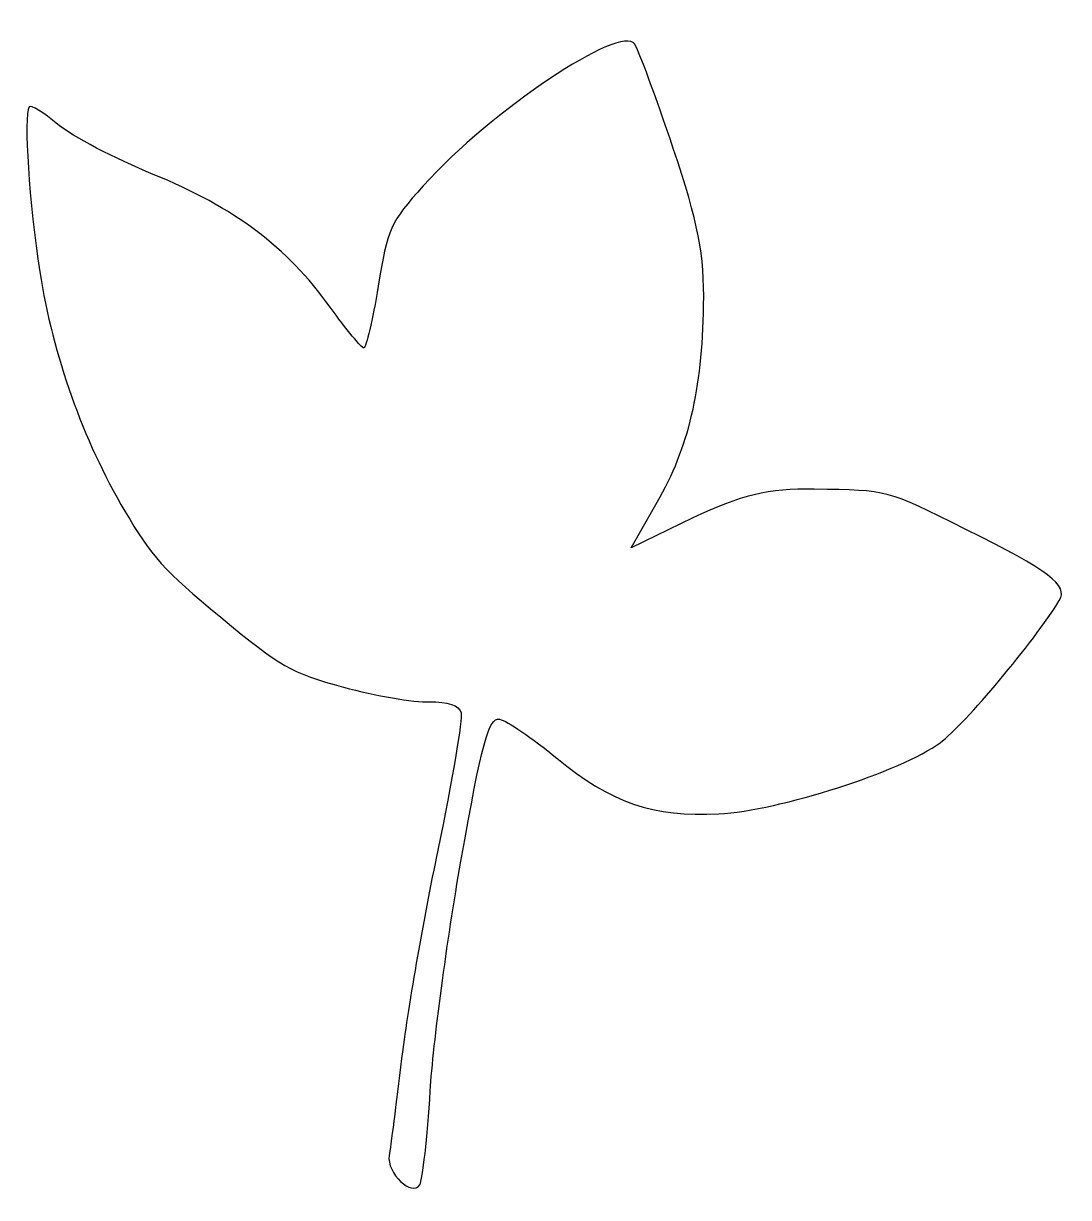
# Model space of a CAD drawing. Header units: centimetres. Extents: x -13.4 to 2.8, y -13.6 to 4.6.
import ezdxf

# ---------------------------------------------------------------- set-up
doc = ezdxf.new("R2010")
doc.units = ezdxf.units.CM
doc.header["$MEASUREMENT"] = 0
doc.layers.add('Layer 1', color=7, linetype='Continuous')

msp = doc.modelspace()

# ---------------------------------------------------------------- linework, layer by layer
at = {"layer": 'Layer 1'}
msp.add_open_spline([(-7.70565, -12.91543), (-7.68481, -12.79091), (-7.59876, -12.11639), (-7.51444, -11.41649), (-7.51444, -11.41649), (-7.43012, -10.7166), (-7.17857, -9.26778), (-6.95544, -8.19689), (-6.95544, -8.19689), (-6.7323, -7.12601), (-6.57015, -6.17033), (-6.59508, -6.07316), (-6.59508, -6.07316), (-6.6235, -5.96245), (-6.80594, -5.9014), (-7.08369, -5.90966), (-7.08369, -5.90966), (-7.32749, -5.91691), (-7.92504, -5.81367), (-8.4116, -5.68024), (-8.4116, -5.68024), (-9.23011, -5.45578), (-9.37174, -5.37511), (-10.30638, -4.6011), (-10.30638, -4.6011), (-11.19181, -3.86784), (-11.37468, -3.66547), (-11.78754, -2.96205), (-11.78754, -2.96205), (-12.43875, -1.85254), (-12.89415, -0.57002), (-13.10048, 0.73551), (-13.10048, 0.73551), (-13.26391, 1.76953), (-13.35206, 3.1336), (-13.26505, 3.28191), (-13.26505, 3.28191), (-13.24388, 3.31799), (-13.04449, 3.1963), (-12.82196, 3.01149), (-12.82196, 3.01149), (-12.59943, 2.82668), (-11.93662, 2.47907), (-11.34904, 2.23902), (-11.34904, 2.23902), (-10.09589, 1.72706), (-9.28623, 1.11923), (-8.61918, 0.18966), (-8.61918, 0.18966), (-8.36859, -0.15955), (-8.13369, -0.4433), (-8.09718, -0.44089), (-8.09718, -0.44089), (-8.06067, -0.43848), (-7.96115, -0.0099), (-7.87601, 0.51151), (-7.87601, 0.51151), (-7.73029, 1.40398), (-7.68946, 1.49483), (-7.17924, 2.06183), (-7.17924, 2.06183), (-6.1312, 3.22652), (-4.12701, 4.5691), (-3.91423, 4.24901), (-3.91423, 4.24901), (-3.85505, 4.16), (-3.5878, 3.43593), (-3.32034, 2.63997), (-3.32034, 2.63997), (-2.9334, 1.48844), (-2.83764, 0.99331), (-2.85164, 0.21641), (-2.85164, 0.21641), (-2.87538, -1.10154), (-3.08217, -1.97995), (-3.56706, -2.82268), (-3.56706, -2.82268), (-3.56706, -2.82268), (-3.97258, -3.52747), (-3.97258, -3.52747), (-3.97258, -3.52747), (-3.97258, -3.52747), (-3.01797, -3.06773), (-3.01797, -3.06773), (-3.01797, -3.06773), (-2.28728, -2.71582), (-1.84816, -2.61165), (-1.14592, -2.6236), (-1.14592, -2.6236), (0.02797, -2.6436), (-0.05478, -2.62168), (1.19755, -3.24434), (1.19755, -3.24434), (2.49213, -3.88801), (2.782, -4.10834), (2.63989, -4.34064), (2.63989, -4.34064), (2.24316, -4.98914), (1.19005, -6.24694), (0.79973, -6.53847), (0.79973, -6.53847), (0.20992, -6.979), (-1.68317, -7.5879), (-2.61838, -7.63788), (-2.61838, -7.63788), (-3.62535, -7.6917), (-4.28949, -7.4634), (-5.11678, -6.77907), (-5.11678, -6.77907), (-5.49321, -6.46768), (-5.89221, -6.19668), (-6.00345, -6.17684), (-6.00345, -6.17684), (-6.17048, -6.14705), (-6.27414, -6.52892), (-6.59867, -8.36947), (-6.59867, -8.36947), (-6.8148, -9.59526), (-7.02797, -11.19024), (-7.07237, -11.91388), (-7.07237, -11.91388), (-7.11678, -12.63751), (-7.18885, -13.29048), (-7.23253, -13.36492), (-7.23253, -13.36492), (-7.34863, -13.5628), (-7.75015, -13.18133), (-7.70565, -12.91543)], degree=3, knots=[0, 0, 0, 0, 0.03030303, 0.03030303, 0.03030303, 0.03030303, 0.06060606, 0.06060606, 0.06060606, 0.06060606, 0.09090909, 0.09090909, 0.09090909, 0.09090909, 0.12121212, 0.12121212, 0.12121212, 0.12121212, 0.15151515, 0.15151515, 0.15151515, 0.15151515, 0.18181818, 0.18181818, 0.18181818, 0.18181818, 0.21212121, 0.21212121, 0.21212121, 0.21212121, 0.24242424, 0.24242424, 0.24242424, 0.24242424, 0.27272727, 0.27272727, 0.27272727, 0.27272727, 0.3030303, 0.3030303, 0.3030303, 0.3030303, 0.33333333, 0.33333333, 0.33333333, 0.33333333, 0.36363636, 0.36363636, 0.36363636, 0.36363636, 0.39393939, 0.39393939, 0.39393939, 0.39393939, 0.42424242, 0.42424242, 0.42424242, 0.42424242, 0.45454545, 0.45454545, 0.45454545, 0.45454545, 0.48484848, 0.48484848, 0.48484848, 0.48484848, 0.51515152, 0.51515152, 0.51515152, 0.51515152, 0.54545455, 0.54545455, 0.54545455, 0.54545455, 0.57575758, 0.57575758, 0.57575758, 0.57575758, 0.60606061, 0.60606061, 0.60606061, 0.60606061, 0.63636364, 0.63636364, 0.63636364, 0.63636364, 0.66666667, 0.66666667, 0.66666667, 0.66666667, 0.6969697, 0.6969697, 0.6969697, 0.6969697, 0.72727273, 0.72727273, 0.72727273, 0.72727273, 0.75757576, 0.75757576, 0.75757576, 0.75757576, 0.78787879, 0.78787879, 0.78787879, 0.78787879, 0.81818182, 0.81818182, 0.81818182, 0.81818182, 0.84848485, 0.84848485, 0.84848485, 0.84848485, 0.87878788, 0.87878788, 0.87878788, 0.87878788, 0.90909091, 0.90909091, 0.90909091, 0.90909091, 0.93939394, 0.93939394, 0.93939394, 0.93939394, 1, 1, 1, 1], dxfattribs=at)

doc.saveas('drawing.dxf')
